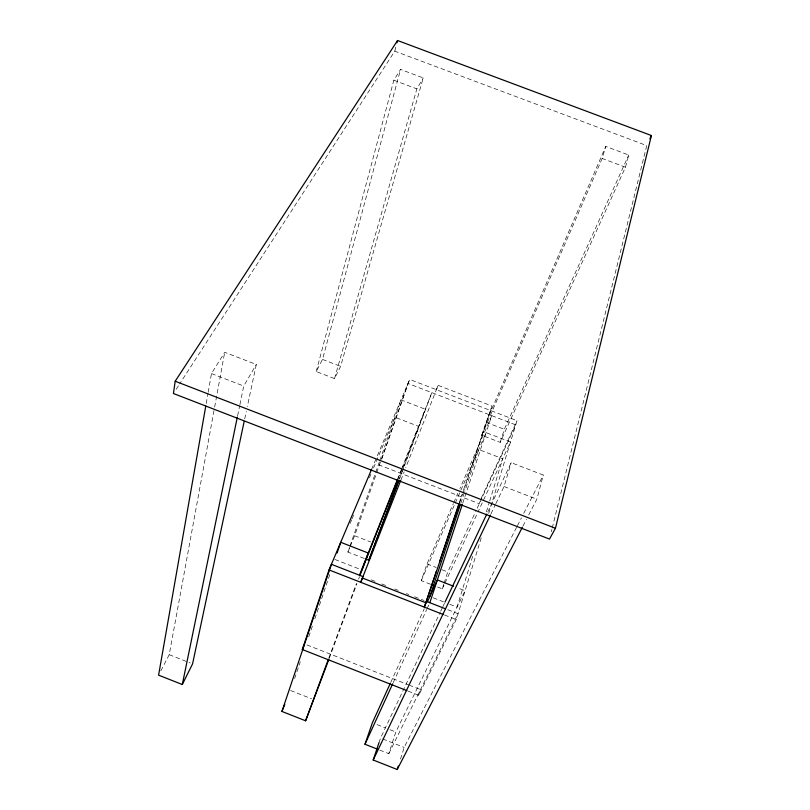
<?xml version="1.0" encoding="UTF-8"?>
<svg xmlns="http://www.w3.org/2000/svg" width="810" height="810" viewBox="0 0 810 810"><rect width="100%" height="100%" fill="white"/><g stroke="black" fill="none" stroke-linecap="round" stroke-linejoin="round"><path stroke-width="0.61" stroke-dasharray="4.05 3.04" d="M206.226 403.491L207.978 393.518M208.19 392.273L211.471 373.582L224.704 352.299L256.304 364.47L247.344 406.539M160.826 670.832L169.219 654.683L214.427 408.291M214.66 407.045L224.704 352.299M237.613 415.763L239.659 405.861M239.912 404.615L243.729 386.036L256.304 364.47M244.711 418.912L246.291 411.49M551.316 531.724L551.924 529.274M552.228 528.049L646.745 145.587L394.764 51.172L179.597 383.97M394.764 51.172L396.313 45.249M316.214 371.547L393.842 80.23L400.555 69.427L423.235 77.942L340.605 366.373L334.52 378.594L316.214 371.547L322.512 359.417L400.555 69.427M528.738 514.907L536.848 499.203L543.297 475.045L511.171 462.672L487.316 512.953M625.462 167.214L628.722 155.024L605.769 146.418L486.061 422.283L481.727 435.243L500.216 442.361L625.462 167.214L602.164 158.466L605.769 146.418M334.52 378.594L416.867 88.877L423.235 77.942M495.862 503.628L504.033 486.537L511.171 462.672M408.129 691.112L418.709 695.274L456.263 619.599L481.322 537.536M488.714 513.358L517.023 420.663L409.668 379.434L376.498 457.782M472.645 556.45L457.042 607.115L449.104 604.017M486.385 511.829L489.351 502.18M489.726 500.975L502.716 458.764L478.71 449.509L464.808 491.336M418.709 695.274L420.522 689.563L409.981 685.422M479.955 501.643L479.287 503.739L379.374 465.082L380.639 462.054M400.505 759.041L404.16 747.417L516.851 526.824M500.216 442.361L504.326 429.3L628.722 155.024M379.728 750.08L388.79 753.664L395.817 732.007L465.072 590.733L458.146 588.04M437.602 587.027L442.28 588.84L443.738 584.344M444.103 583.22L447.748 571.981L475.156 512.679M462.723 503.293L491.731 415.641L459.877 488.622M460.829 503.283L464.403 492.531M378.979 742.699L380.518 738.092L440.154 612.38M459.25 502.737L462.054 494.333M463.654 489.534L491.984 406.033L438.089 385.347L405.769 467.572M459.726 502.696L462.51 494.343M462.915 493.148L491.984 406.033M294.627 678.557L300.287 661.821M308.782 636.721L313.227 623.578M314.847 618.789L329.802 574.573M430.596 584.293L421.261 580.649L427.012 563.912L453.306 503.678M364.166 558.404L347.885 552.055L349.545 547.297M349.96 546.112L379.424 461.71M379.839 460.525L401.001 399.897L425.27 409.232L399.249 478.821M350.295 546.234L354.628 535.744L376.296 473.88M376.711 472.696L407.957 383.464L515.737 424.865L475.683 511.545M381.895 458.683L409.668 379.434M328.819 658.085L356.41 583.524M329.255 658.307L356.876 583.787M358.627 579.059L359.508 576.69M399.593 478.842L431.851 392.647L402.104 467.684M436.438 389.721L438.089 385.347M400.899 480.138L404.129 471.916M397.467 479.378L401.638 468.858M398.034 478.973L402.195 468.464M402.661 467.299L418.841 426.445L394.946 417.241L373.299 468.534M347.885 552.055L349.809 547.398M350.163 523.331L351.641 519.828M352.137 518.663L353.616 515.17M369.36 477.859L370.838 474.366M371.598 469.365L376.002 458.946M481.727 435.243L602.164 158.466M453.813 502.524L457.852 493.25M421.261 580.649L454.693 504.326M455.2 503.172L486.111 432.641L510.502 442.017L477.991 511.991M390.724 682.455L424.258 608.735M393.225 682.617L426.698 609.555M427.214 608.411L428.784 604.989M481.14 498.403L517.023 420.663M442.28 588.84L444.406 584.253M444.943 583.109L477.454 513.135M440.701 611.236L442.321 607.814M442.867 606.67L444.487 603.237M490.951 513.884L495.315 504.762M388.79 753.664L458.055 613.717L447.474 609.586M517.428 525.7L521.448 517.823M523.746 513.317L543.297 475.045M522.946 526.115L526.419 519.392M176.165 389.276L178.909 385.033M393.842 80.23L416.867 88.877M322.512 359.417L340.605 366.373M486.061 422.283L504.326 429.3M211.471 373.582L243.729 386.036M504.033 486.537L536.848 499.203M354.628 535.744L370.697 541.991M427.012 563.912L436.225 567.496M441.987 569.744L447.748 571.981M334.915 559.467L361.979 570.027M433.228 597.821L443.434 601.8M371.274 579.849L377.146 582.137M381.834 583.969L387.696 586.258M394.733 589.002L398.247 590.379M406.458 593.578L408.807 594.499M414.669 596.788L424.045 600.443M444.477 614.992L456.263 619.599M306.939 644.942L408.807 684.966M290.587 690.505L311.577 698.787M377.065 724.616L385.276 727.856M389.964 729.699L395.817 732.007M169.219 654.683L190.228 662.975M382.776 738.983L404.16 747.417"/><path stroke-width="1.21" d="M175.203 381.226L173.431 393.508L549.494 539.075L555.447 528.262L651.412 135.523L397.558 40.5L175.203 381.226L555.447 528.262M205.791 405.982L158.588 675.145L182.301 684.521L192.567 663.896L244.185 421.382M182.301 684.521L237.36 416.998M396.93 42.869L397.558 40.5M378.979 742.699L373.197 760.003L397.204 769.5L398.307 766.017M429.826 602.701L462.328 504.488M429.826 596.494L460.434 504.478M436.387 571.141L424.359 607.146L459.331 503.891M439.597 561.543L458.44 505.136M406.954 690.657L302.302 649.519L329.022 569.916L371.598 469.365M328.819 659.492L305.613 720.799L281.921 711.443L331.411 564.297L363.072 576.649M337.082 553.058L340.716 542.295L368.277 553.038L359.944 575.505M377.46 749.189L364.986 744.258L372.377 722.763L390.197 683.61M305.613 720.799L328.384 659.269M365.32 558.849L368.813 560.216L398.814 480.006M398.702 481.201L368.813 560.216M400.687 480.492L360.744 582.309L362.364 577.996L426.273 602.934M359.468 575.242L397.467 479.378M361.979 570.027L397.578 480.138M281.921 711.443L284.806 704.467M302.302 649.519L304.135 645.124M427.407 601.83L437.359 579.94L453.529 586.237M364.986 744.258L392.698 683.751M649.853 138.874L651.412 135.523M445.034 602.093L486.78 514.097M373.197 760.003L490.404 515.018M397.204 769.5L522.369 527.239M431.77 584.749L434.099 585.66M426.394 601.364L445.156 608.685M329.022 569.916L443.303 614.537"/></g></svg>
